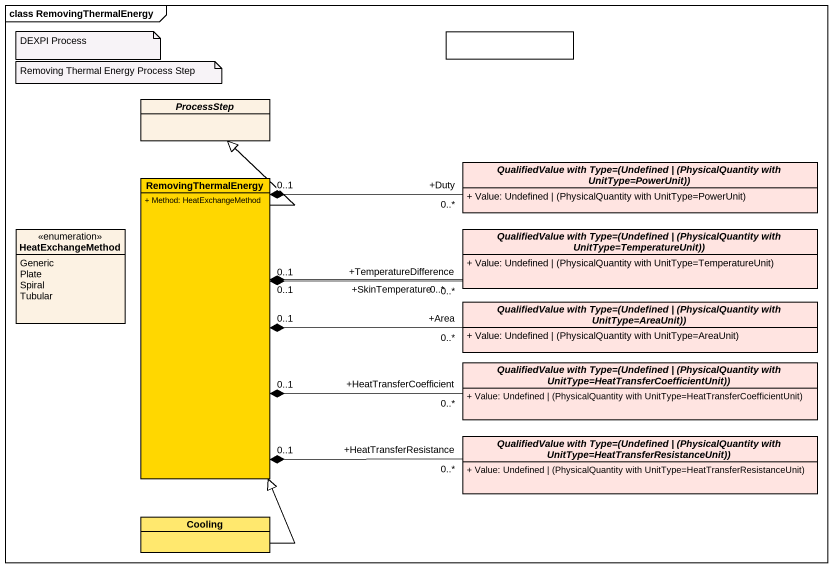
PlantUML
@startuml
mainframe class RemovingThermalEnergy
allowmixing
hide circle
hide empty members
skinparam classAttributeIconSize 0
rectangle " " as rectangle1
abstract class ProcessStep
class RemovingThermalEnergy #FFD700 {
  + Method: HeatExchangeMethod
}
abstract class "QualifiedValue with Type=(Undefined | (PhysicalQuantity with UnitType=PowerUnit))" as QualifiedValue_with_Type #FFE4E1 {
  {field} + Value: Undefined | (PhysicalQuantity with UnitType=PowerUnit)
}
enum HeatExchangeMethod {
  Generic
  Plate
  Spiral
  Tubular
}
abstract class "QualifiedValue with Type=(Undefined | (PhysicalQuantity with UnitType=TemperatureUnit))" as QualifiedValue_with_Type_2 #FFE4E1 {
  {field} + Value: Undefined | (PhysicalQuantity with UnitType=TemperatureUnit)
}
abstract class "QualifiedValue with Type=(Undefined | (PhysicalQuantity with UnitType=AreaUnit))" as QualifiedValue_with_Type_3 #FFE4E1 {
  {field} + Value: Undefined | (PhysicalQuantity with UnitType=AreaUnit)
}
abstract class "QualifiedValue with Type=(Undefined | (PhysicalQuantity with UnitType=HeatTransferCoefficientUnit))" as QualifiedValue_with_Type_4 #FFE4E1 {
  {field} + Value: Undefined | (PhysicalQuantity with UnitType=HeatTransferCoefficientUnit)
}
abstract class "QualifiedValue with Type=(Undefined | (PhysicalQuantity with UnitType=HeatTransferResistanceUnit))" as QualifiedValue_with_Type_5 #FFE4E1 {
  {field} + Value: Undefined | (PhysicalQuantity with UnitType=HeatTransferResistanceUnit)
}
class Cooling #FFE86E
RemovingThermalEnergy -up-|> ProcessStep
RemovingThermalEnergy "0..1" *-right- "+Duty\n0..*" QualifiedValue_with_Type
RemovingThermalEnergy "0..1" *-right- "+TemperatureDifference\n0..*" QualifiedValue_with_Type_2
RemovingThermalEnergy "0..1" *-right- "+SkinTemperature\n0..*" QualifiedValue_with_Type_2
RemovingThermalEnergy "0..1" *-right- "+Area\n0..*" QualifiedValue_with_Type_3
RemovingThermalEnergy "0..1" *-right- "+HeatTransferCoefficient\n0..*" QualifiedValue_with_Type_4
RemovingThermalEnergy "0..1" *-right- "+HeatTransferResistance\n0..*" QualifiedValue_with_Type_5
Cooling -up-|> RemovingThermalEnergy
note as N1
  DEXPI Process
end note
note as N2
  Removing Thermal Energy Process Step
end note
@enduml
